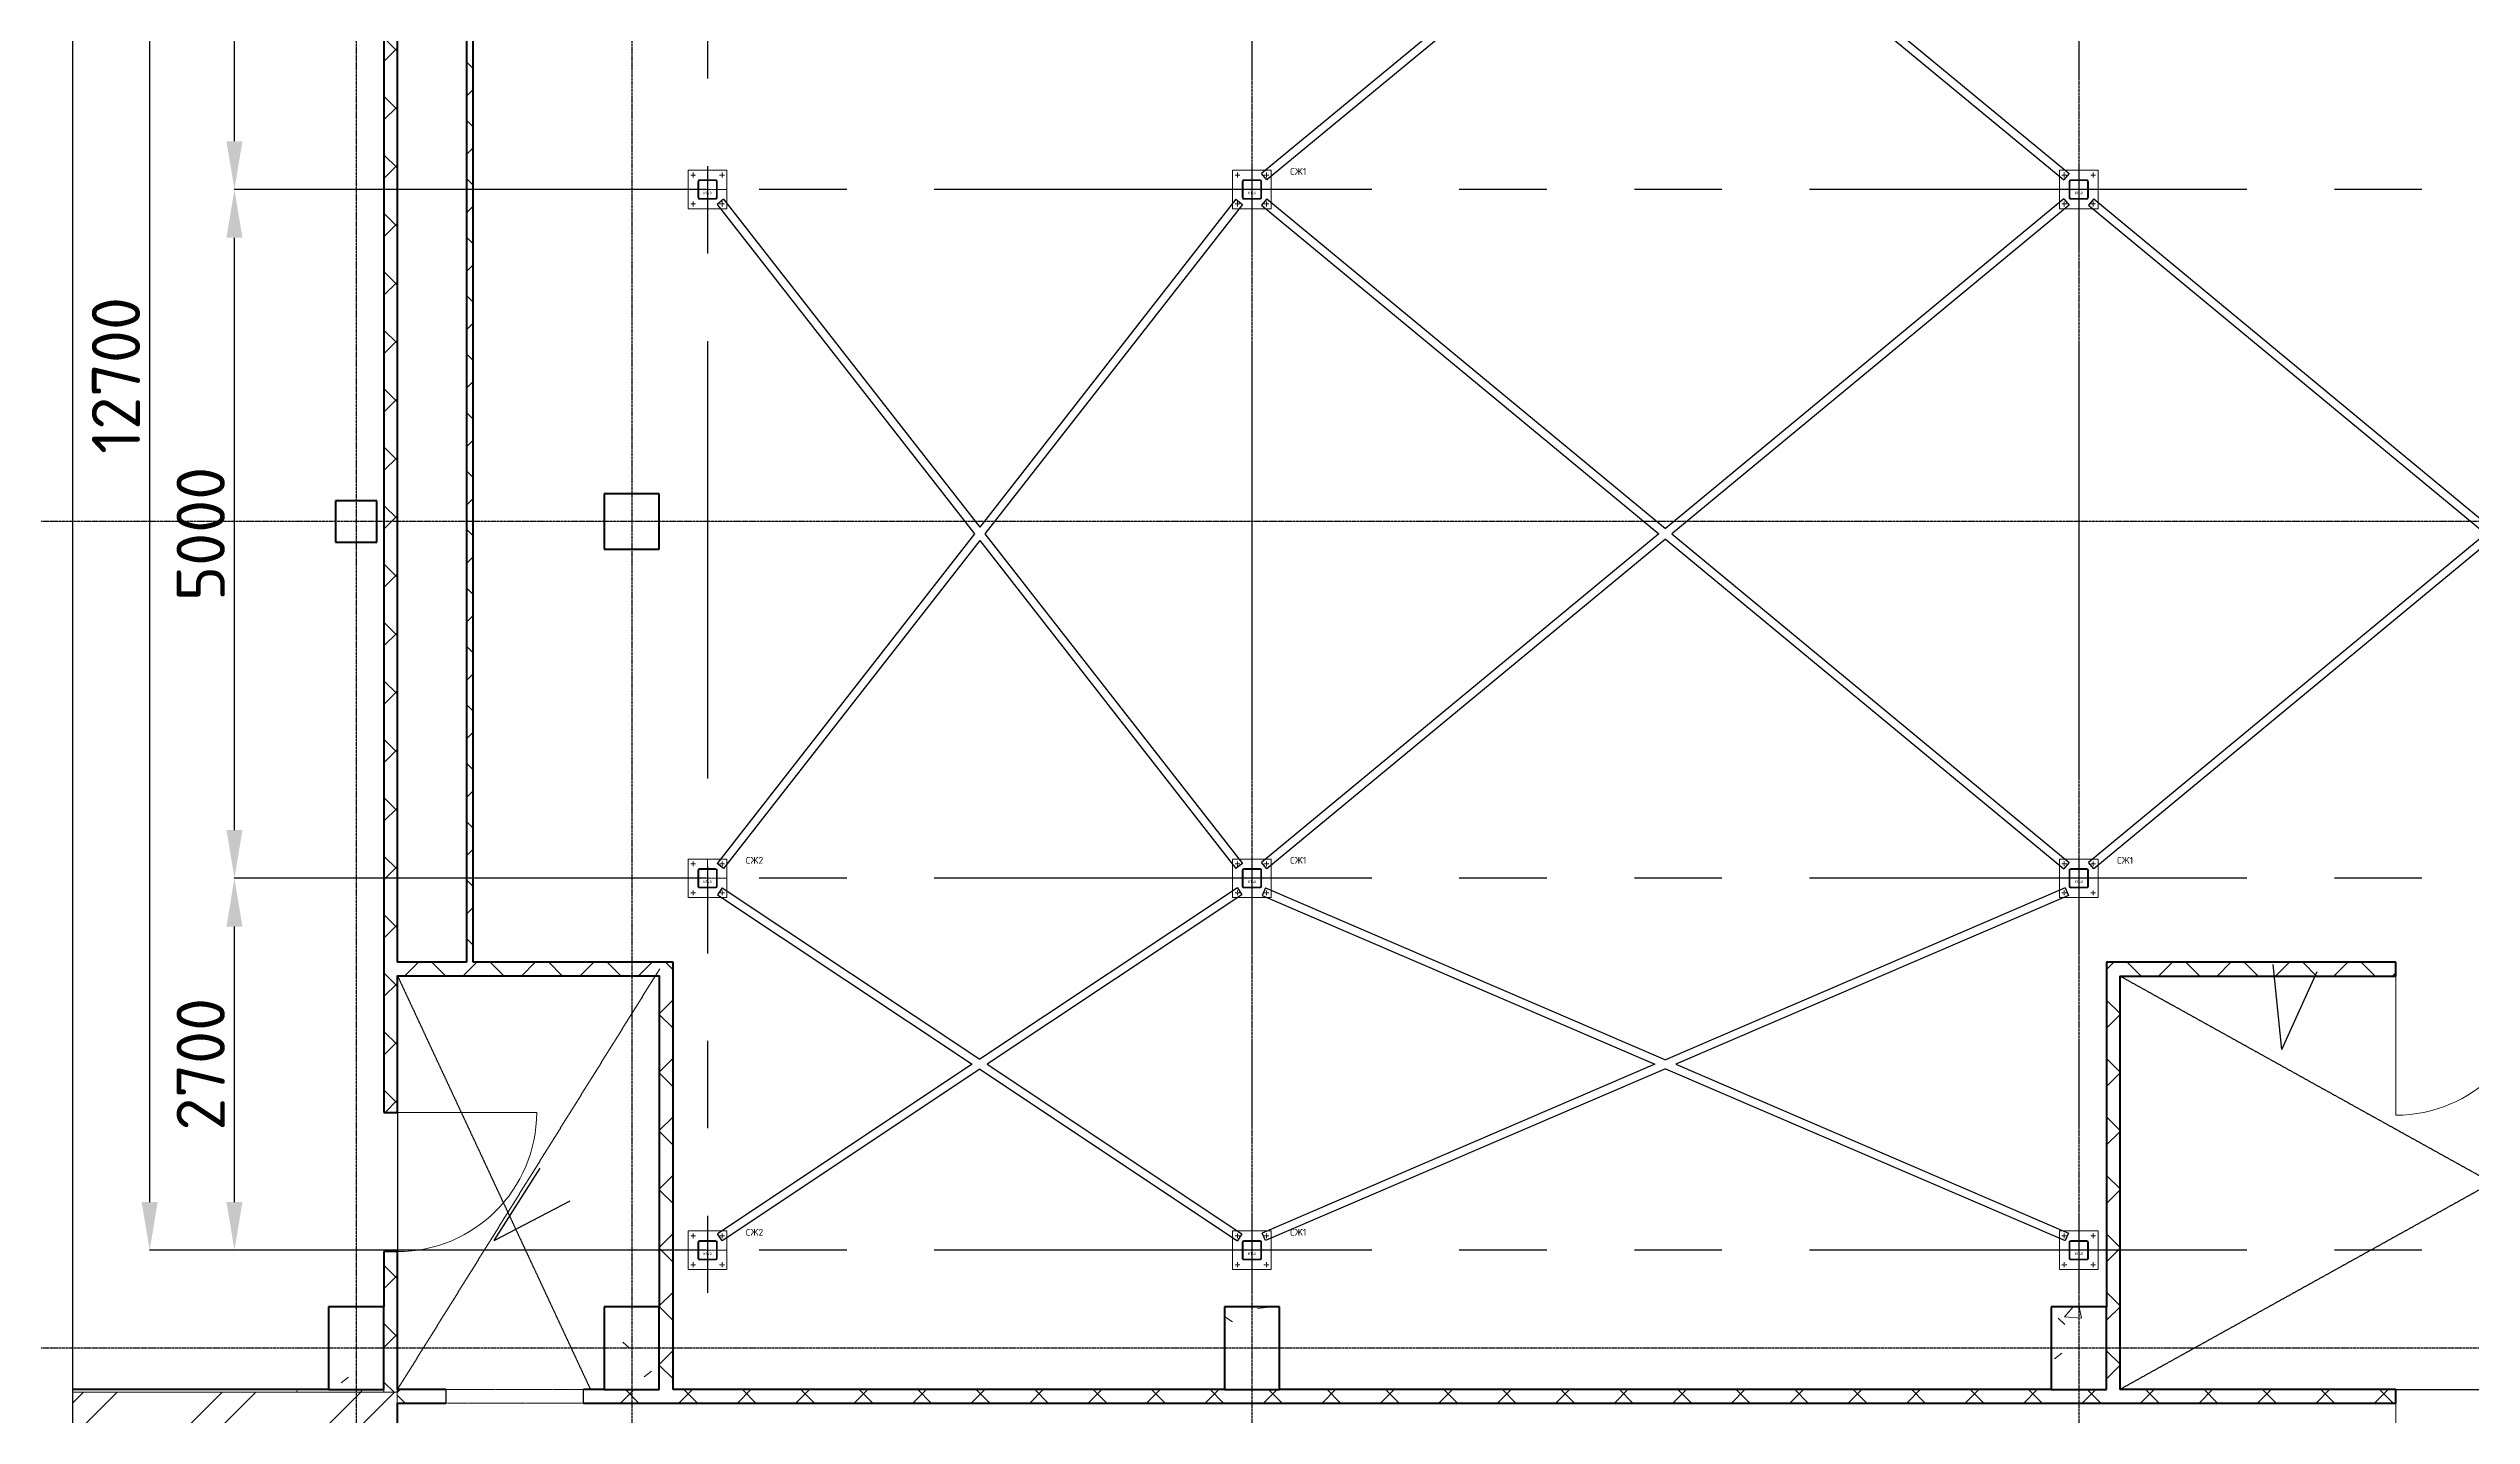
# Model space of a CAD drawing. Header units: millimetres. Extents: x 2140 to 223837, y 2113 to 170313.
# Drawn here: x 13429 to 31012, y 35268 to 45192 of the extents above; entities that cross this region are included whole.
import ezdxf
from ezdxf.enums import TextEntityAlignment as Align

# ---------------------------------------------------------------- set-up
doc = ezdxf.new("R2010")
doc.units = ezdxf.units.MM
for name, pattern in [('ADSK_Штриховая_ш3 п1_5', [4.5, 3, -1.5]), ('DASHDOT_axis', [24, 20, -1.5, 1, -1.5]), ('PHANTOM', [12.7, 6.35, -1.27, 1.27, -1.27, 1.27, -1.27]), ('Линия сетки', [22.225, 12.7, -3.175, 3.175, -3.175]), ('Сверху', [3.96875, 2.38125, -1.5875])]:
    doc.linetypes.add(name, pattern=pattern)
for name, color, linetype in [('0_ANNOT_Dimensions', 7, 'Continuous'), ('43.СЖ', 152, 'Continuous'), ('Стены', 7, 'Continuous')]:
    doc.layers.add(name, color=color, linetype=linetype)
for name, color, linetype, lineweight in [('40.Колонны', 7, 'Continuous', 20), ('A-DETL-GENF', 7, 'Continuous', 18), ('A-DOOR', 7, 'Continuous', 18), ('S-COLS', 7, 'Continuous', 18), ('Узлы', 7, 'Continuous', 18)]:
    doc.layers.add(name, color=color, linetype=linetype, lineweight=lineweight)
doc.styles.add('GOST', font='isocpeur.ttf')
doc.styles.get("Standard").update_dxf_attribs({"font": 'isocpeur.ttf'})
doc.dimstyles.new('350', dxfattribs={"dimtxt": 350, "dimasz": 350, "dimexe": 1, "dimexo": 10, "dimgap": 70, "dimtad": 1, "dimdec": 0, "dimzin": 0, "dimdsep": 46, "dimtxsty": 'Standard', "dimcen": 0.09, "dimadec": 0, "dimazin": 0, "dimtfac": 1, "dimtdec": 0, "dimtofl": 0, "dimtmove": 0, "dimatfit": 3, "dimfxl": 1, "dimtolj": 1, "dimtzin": 0, "dimarcsym": 0})
pattern_1 = [(45, (61770, 82517.75), (-502.894, 502.894), []), (45, (61770, 83279.75), (-502.894, 502.894), [])]
pattern_2 = [(45, (61770, 82517.75), (-212.132, 212.132), []), (135, (61770, 82517.75), (-212.132, -212.132), [])]

# ---------------------------------------------------------------- blocks, each defined once
blk = doc.blocks.new('Сборный железобетон-Колонна 1 - 600x400-V67-В_АР_ПЭ_01 Этаж')
at = {"layer": 'S-COLS', "lineweight": 9}
h = blk.add_hatch(dxfattribs=at)
h.set_pattern_fill('FP_68', color=256, style=0, pattern_type=2)
h.set_pattern_definition([(320, (48847.8, -46223.1), (-127.512, -1457.472), [152.4, -1676.4]), (265, (48847.8, -46223.1), (1528.454, 281.942), [121.92, -1341.12]), (10.451, (48837.2, -46344.6), (1400.933, -1175.54), [129.52, -1424.72]), (316.184, (49254.2, -46223.1), (-336.34, -2168.632), [228.6, -2514.6]), (6.636, (49226.2, -46403.8), (1979.42, -1899.22), [194.28, -2137.08]), (261.184, (49254.2, -46223), (1979.4, -1899.24), [182.88, -2011.68]), (291, (49152.6, -46426.3), (-818.121, -1212.915), [152.4, -1676.4]), (236, (49152.6, -46426.3), (1473.504, -494.417), [121.92, -1341.12]), (341.451, (49084.4, -46527.4), (655.37, -1707.337), [129.52, -1424.72]), (307.5, (48847.8, -46223.1), (676.4402, -24.7094), [67.056, -1257.808, 67.056, -2640.584]), (307.5, (48847.8, -46223.1), (676.4402, -24.7094), [-1391.92, -1294.384, 67.056, -1279.144]), (277.5, (48847.8, -46223.1), (801.444, -534.558), [67.056, -709.168, 67.056, -1740.408]), (277.5, (48847.8, -46223.1), (801.444, -534.558), [-843.28, -1227.328, 67.056, -446.024]), (237.5, (48847.8, -45769.96), (-45.8312, -1084.7275), [67.056, -440.944, 67.056, -3621.024]), (237.5, (48847.8, -45769.96), (-45.8312, -1084.7275), [-575.056, -1517.904, 67.056, -2036.064]), (227.5, (48847.8, -45566.8), (203.414, -1185.035), [67.056, -593.344, 67.056, -2479.04]), (227.5, (48847.8, -45566.8), (203.414, -1185.035), [-727.456, -985.52, 67.056, -1426.464])])
h.paths.add_polyline_path([(-325, 225), (-325, -175), (275, -175), (275, 225)], flags=0)
at = {"layer": 'S-COLS', "lineweight": 40}
for p, q in [((275, 225), (-325, 225)), ((-325, 225), (-325, 215)), ((-325, 215), (-325, -165)), ((275, 215), (275, 225)), ((275, -165), (275, 215)), ((-325, -165), (-325, -175)), ((-325, -175), (275, -175)), ((275, -175), (275, -165))]:
    blk.add_line(p, q, dxfattribs=at)
blk = doc.blocks.new('Сборный железобетон-Колонна 1 - 600x400-V68-В_АР_ПЭ_01 Этаж')
at = {"layer": 'S-COLS', "lineweight": 9}
h = blk.add_hatch(dxfattribs=at)
h.set_pattern_fill('FP_69', color=256, style=0, pattern_type=2)
h.set_pattern_definition([(320, (48847.8, -41723.1), (-127.512, -1457.472), [152.4, -1676.4]), (265, (48847.8, -41723.1), (1528.454, 281.942), [121.92, -1341.12]), (10.451, (48837.2, -41844.6), (1400.933, -1175.54), [129.52, -1424.72]), (316.184, (49254.2, -41723.1), (-336.34, -2168.63), [228.6, -2514.6]), (6.636, (49226.2, -41903.8), (1979.42, -1899.22), [194.28, -2137.08]), (261.184, (49254.2, -41723), (1979.4, -1899.24), [182.88, -2011.68]), (291, (49152.6, -41926.3), (-818.121, -1212.915), [152.4, -1676.4]), (236, (49152.6, -41926.3), (1473.504, -494.417), [121.92, -1341.12]), (341.451, (49084.4, -42027.4), (655.37, -1707.337), [129.52, -1424.72]), (307.5, (48847.8, -41723.1), (676.4402, -24.7094), [67.056, -1257.808, 67.056, -2640.584]), (307.5, (48847.8, -41723.1), (676.4402, -24.7094), [-1391.92, -1294.384, 67.056, -1279.144]), (277.5, (48847.8, -41723.1), (801.444, -534.558), [67.056, -709.168, 67.056, -1740.408]), (277.5, (48847.8, -41723.1), (801.444, -534.558), [-843.28, -1227.328, 67.056, -446.024]), (237.5, (48847.8, -41269.96), (-45.831, -1084.7275), [67.056, -440.944, 67.056, -3621.024]), (237.5, (48847.8, -41269.96), (-45.831, -1084.7275), [-575.056, -1517.904, 67.056, -2036.064]), (227.5, (48847.8, -41066.8), (203.414, -1185.035), [67.056, -593.344, 67.056, -2479.04]), (227.5, (48847.8, -41066.8), (203.414, -1185.035), [-727.456, -985.52, 67.056, -1426.464])])
h.paths.add_polyline_path([(-325, 215), (-325, -175), (275, -175), (275, 225), (-325, 225)], flags=0)
at = {"layer": 'S-COLS', "lineweight": 40}
for p, q in [((275, 225), (-325, 225)), ((-325, 225), (-325, 215)), ((-325, 215), (-325, -165)), ((275, 215), (275, 225)), ((275, -165), (275, 215)), ((-325, -165), (-325, -175)), ((-325, -175), (275, -175)), ((275, -175), (275, -165))]:
    blk.add_line(p, q, dxfattribs=at)
blk = doc.blocks.new('Сборный железобетон-Колонна 1 - 600x400-V69-В_АР_ПЭ_01 Этаж')
at = {"layer": 'S-COLS', "lineweight": 9}
h = blk.add_hatch(dxfattribs=at)
h.set_pattern_fill('FP_70', color=256, style=0, pattern_type=2)
h.set_pattern_definition([(320, (48847.8, -35723.1), (-127.512, -1457.472), [152.4, -1676.4]), (265, (48847.8, -35723.1), (1528.454, 281.942), [121.92, -1341.12]), (10.451, (48837.2, -35844.6), (1400.933, -1175.54), [129.52, -1424.72]), (316.184, (49254.2, -35723.1), (-336.34, -2168.63), [228.6, -2514.6]), (6.636, (49226.2, -35903.8), (1979.42, -1899.22), [194.28, -2137.08]), (261.184, (49254.2, -35723), (1979.4, -1899.24), [182.88, -2011.68]), (291, (49152.6, -35926.3), (-818.121, -1212.915), [152.4, -1676.4]), (236, (49152.6, -35926.3), (1473.504, -494.417), [121.92, -1341.12]), (341.451, (49084.4, -36027.4), (655.37, -1707.337), [129.52, -1424.72]), (307.5, (48847.8, -35723.1), (676.4402, -24.7094), [67.056, -1257.808, 67.056, -2640.584]), (307.5, (48847.8, -35723.1), (676.4402, -24.7094), [-1391.92, -1294.384, 67.056, -1279.144]), (277.5, (48847.8, -35723.1), (801.444, -534.558), [67.056, -709.168, 67.056, -1740.408]), (277.5, (48847.8, -35723.1), (801.444, -534.558), [-843.28, -1227.328, 67.056, -446.024]), (237.5, (48847.8, -35269.96), (-45.831, -1084.7275), [67.056, -440.944, 67.056, -3621.024]), (237.5, (48847.8, -35269.96), (-45.831, -1084.7275), [-575.056, -1517.904, 67.056, -2036.064]), (227.5, (48847.8, -35066.8), (203.414, -1185.035), [67.056, -593.344, 67.056, -2479.04]), (227.5, (48847.8, -35066.8), (203.414, -1185.035), [-727.456, -985.52, 67.056, -1426.464])])
h.paths.add_polyline_path([(-325, -175), (275, -173), (275, 225), (-325, 225), (-325, -173)], flags=0)
at = {"layer": 'S-COLS', "lineweight": 40}
for p, q in [((275, 225), (-325, 225)), ((-325, 225), (-325, 215)), ((-325, 215), (-325, -165)), ((275, 215), (275, 225)), ((275, -165), (275, 215)), ((-325, -165), (-325, -175)), ((-325, -175), (275, -175)), ((275, -175), (275, -165))]:
    blk.add_line(p, q, dxfattribs=at)
blk = doc.blocks.new('Сборный железобетон-Колонна квадратного сечения - 300x300-V89-В_АР_ПЭ_01 Этаж')
at = {"layer": 'S-COLS', "lineweight": 9}
h = blk.add_hatch(dxfattribs=at)
h.set_pattern_fill('FP_91', color=256, style=0, pattern_type=2)
h.set_pattern_definition([(320, (42847.8, -49223.1), (-127.512, -1457.472), [152.4, -1676.4]), (265, (42847.8, -49223.1), (1528.454, 281.942), [121.92, -1341.12]), (10.451, (42837.2, -49344.6), (1400.933, -1175.54), [129.52, -1424.72]), (316.184, (43254.2, -49223.1), (-336.34, -2168.632), [228.6, -2514.6]), (6.636, (43226.2, -49403.8), (1979.42, -1899.22), [194.28, -2137.08]), (261.184, (43254.2, -49223), (1979.4, -1899.24), [182.88, -2011.68]), (291, (43152.6, -49426.3), (-818.121, -1212.915), [152.4, -1676.4]), (236, (43152.6, -49426.3), (1473.504, -494.417), [121.92, -1341.12]), (341.451, (43084.4, -49527.4), (655.37, -1707.337), [129.52, -1424.72]), (307.5, (42847.8, -49223.1), (676.4402, -24.7094), [67.056, -1257.808, 67.056, -2640.584]), (307.5, (42847.8, -49223.1), (676.4402, -24.7094), [-1391.92, -1294.384, 67.056, -1279.144]), (277.5, (42847.8, -49223.1), (801.444, -534.558), [67.056, -709.168, 67.056, -1740.408]), (277.5, (42847.8, -49223.1), (801.444, -534.558), [-843.28, -1227.328, 67.056, -446.024]), (237.5, (42847.8, -48769.96), (-45.831, -1084.7275), [67.056, -440.944, 67.056, -3621.024]), (237.5, (42847.8, -48769.96), (-45.831, -1084.7275), [-575.056, -1517.904, 67.056, -2036.064]), (227.5, (42847.8, -48566.8), (203.414, -1185.035), [67.056, -593.344, 67.056, -2479.04]), (227.5, (42847.8, -48566.8), (203.414, -1185.035), [-727.456, -985.52, 67.056, -1426.464])])
h.paths.add_polyline_path([(-175, 175), (-173, -125), (125, -125), (123, 175), (-173, 175)], flags=0)
at = {"layer": 'S-COLS', "lineweight": 40}
for p, q in [((-173, 175), (-175, 175)), ((-175, 175), (-175, -125)), ((123, 175), (-173, 175)), ((125, 175), (123, 175)), ((125, -125), (125, 175)), ((-175, -125), (-173, -125)), ((-173, -125), (123, -125)), ((123, -125), (125, -125))]:
    blk.add_line(p, q, dxfattribs=at)
blk = doc.blocks.new('Сборный железобетон-Колонна 1 - 600x400-V101-В_АР_ПЭ_01 Этаж')
at = {"layer": 'S-COLS', "lineweight": 9}
h = blk.add_hatch(dxfattribs=at)
h.set_pattern_fill('FP_99', color=256, style=0, pattern_type=2)
h.set_pattern_definition([(320, (48847.8, -49223.1), (-127.512, -1457.472), [152.4, -1676.4]), (265, (48847.8, -49223.1), (1528.454, 281.942), [121.92, -1341.12]), (10.451, (48837.2, -49344.6), (1400.933, -1175.54), [129.52, -1424.72]), (316.184, (49254.2, -49223.1), (-336.34, -2168.632), [228.6, -2514.6]), (6.636, (49226.2, -49403.8), (1979.42, -1899.22), [194.28, -2137.08]), (261.184, (49254.2, -49223), (1979.4, -1899.24), [182.88, -2011.68]), (291, (49152.6, -49426.3), (-818.121, -1212.915), [152.4, -1676.4]), (236, (49152.6, -49426.3), (1473.504, -494.417), [121.92, -1341.12]), (341.451, (49084.4, -49527.4), (655.37, -1707.337), [129.52, -1424.72]), (307.5, (48847.8, -49223.1), (676.4402, -24.7094), [67.056, -1257.808, 67.056, -2640.584]), (307.5, (48847.8, -49223.1), (676.4402, -24.7094), [-1391.92, -1294.384, 67.056, -1279.144]), (277.5, (48847.8, -49223.1), (801.444, -534.558), [67.056, -709.168, 67.056, -1740.408]), (277.5, (48847.8, -49223.1), (801.444, -534.558), [-843.28, -1227.328, 67.056, -446.024]), (237.5, (48847.8, -48769.96), (-45.8312, -1084.7275), [67.056, -440.944, 67.056, -3621.024]), (237.5, (48847.8, -48769.96), (-45.8312, -1084.7275), [-575.056, -1517.904, 67.056, -2036.064]), (227.5, (48847.8, -48566.8), (203.414, -1185.035), [67.056, -593.344, 67.056, -2479.04]), (227.5, (48847.8, -48566.8), (203.414, -1185.035), [-727.456, -985.52, 67.056, -1426.464])])
h.paths.add_polyline_path([(-325, 215), (-325, -175), (275, -175), (275, 225), (-325, 225)], flags=0)
at = {"layer": 'S-COLS', "lineweight": 40}
for p, q in [((275, 225), (-325, 225)), ((-325, 225), (-325, 215)), ((-325, 215), (-325, -165)), ((275, 215), (275, 225)), ((275, -165), (275, 215)), ((-325, -165), (-325, -175)), ((-325, -175), (275, -175)), ((275, -175), (275, -165))]:
    blk.add_line(p, q, dxfattribs=at)
blk = doc.blocks.new('Сборный железобетон-Колонна квадратного сечения - 400x400-V116-В_АР_ПЭ_01 Этаж')
at = {"layer": 'S-COLS', "lineweight": 40}
for p, q in [((-223, 225), (-225, 225)), ((-225, 225), (-225, -175)), ((173, 225), (-223, 225)), ((175, 225), (173, 225)), ((175, -175), (175, 225)), ((-225, -175), (-223, -175)), ((-223, -175), (173, -175)), ((173, -175), (175, -175))]:
    blk.add_line(p, q, dxfattribs=at)
blk = doc.blocks.new('Наружная дверь 1-Навесная - 24698-81 - ДН21-10А ГОСТ 24698-81-555611-В_АР_ПЭ_01 Этаж')
at = {"layer": 'A-DOOR'}
blk.add_line((515, -50), (515, -1060), dxfattribs=at)
blk.add_arc((515, -50), 1010, 180, 270, dxfattribs=at)
blk = doc.blocks.new('Дверь-Проем - 1000х2100-811609-В_АР_ПЭ_01 Этаж')
at = {"layer": 'Узлы', "linetype": 'Сверху', "lineweight": 9}
for p, q in [((492, 50), (-508, 50)), ((-508, -50), (492, -50))]:
    blk.add_line(p, q, dxfattribs=at)
at = {"layer": 'Узлы', "lineweight": 30}
for p, q in [((-508, 50), (-508, -50)), ((492, -50), (492, 50))]:
    blk.add_line(p, q, dxfattribs=at)
blk = doc.blocks.new('Наружная дверь 1-Навесная - 24698-81 - ДН21-10АЛ ГОСТ 24698-81-555615-В_АР_ПЭ_01 Этаж')
at = {"layer": 'A-DOOR'}
blk.add_line((-495, -50), (-495, -1060), dxfattribs=at)
blk.add_arc((-495, -50), 1010, 270, 360, dxfattribs=at)
blk = doc.blocks.new('Линия разрыва - Линия разрыва-794957-В_АР_ПЭ_01 Этаж')
at = {"layer": 'A-DETL-GENF', "lineweight": 30}
blk.add_line((-81972, 0), (-243, 0), dxfattribs=at)
blk = doc.blocks.new('Помещение')
at = {"lineweight": 9}
h = blk.add_hatch(dxfattribs=at)
h.set_pattern_fill('FP_99', color=256, style=0, pattern_type=2)
h.set_pattern_definition(pattern_2)
h.paths.add_polyline_path([(13723.9036, 33324.9347), (13821.9036, 33324.9347), (13819.9036, 34344.9347), (13723.9036, 34344.9347), (13723.9036, 33344.9347)], flags=0)
h.paths.add_polyline_path([(13819.9036, 35354.9347), (13819.9036, 94644.9347), (13723.9036, 94644.9347), (13723.9036, 35354.9347)], flags=0)
h.paths.add_polyline_path([(13819.9036, 98844.9347), (13819.9036, 136644.9347), (13723.9036, 136644.9347), (13723.9036, 98844.9347)], flags=0)
h.paths.add_polyline_path([(13723.9036, 140844.9347), (13819.9036, 140844.9347), (13817.9036, 159946.9347), (13723.9036, 159944.9347), (13723.9036, 148287.773)], flags=0)
h = blk.add_hatch(dxfattribs=at)
h.set_pattern_fill('FP_99', color=256, style=0, pattern_type=2)
h.set_pattern_definition(pattern_2)
h.paths.add_polyline_path([(14369.9036, 36444.9347), (14369.9036, 94644.9347), (14323.9036, 94644.9347), (14323.9036, 36444.9347)], flags=0)
h.paths.add_polyline_path([(14369.9036, 98844.9347), (14369.9036, 136644.9347), (14323.9036, 136644.9347), (14323.9036, 98844.9347)], flags=0)
h.paths.add_polyline_path([(14323.9036, 140844.9347), (14369.9036, 140844.9347), (14369.9036, 159946.9347), (14323.9036, 159944.9347), (14323.9036, 148287.773)], flags=0)
h = blk.add_hatch(dxfattribs=at)
h.set_pattern_fill('FP_98', color=256, style=0, pattern_type=2)
h.set_pattern_definition(pattern_1)
h.paths.add_polyline_path([(13721.9036, 33344.9347), (13723.9036, 33344.9347), (13721.9036, 33866.7026)], flags=0)
h.paths.add_polyline_path([(13721.9036, 35354.9347), (13723.9036, 35354.9347), (13721.9036, 36250.4749)], flags=0)
h.paths.add_polyline_path([(13721.9036, 98844.9347), (13723.9036, 98844.9347), (13721.9036, 100612.327)], flags=0)
h = blk.add_hatch(dxfattribs=at)
h.set_pattern_fill('FP_98', color=256, style=0, pattern_type=2)
h.set_pattern_definition(pattern_1)
h.paths.add_polyline_path([(13819.9036, 33324.9347), (13821.9036, 33324.9347), (13819.9036, 33342.9347)], flags=0)
h.paths.add_polyline_path([(13819.9036, 35354.9347), (13821.9036, 35354.9347), (13819.9036, 36250.4749)], flags=0)
h.paths.add_polyline_path([(13819.9036, 36444.9347), (13821.9036, 36446.9347), (13819.9036, 38634.2472)], flags=0)
h = blk.add_hatch(dxfattribs=at)
h.set_pattern_fill('FP_99', color=256, style=0, pattern_type=2)
h.set_pattern_definition(pattern_2)
h.paths.add_polyline_path([(15721.9036, 36348.9347), (15723.9036, 36348.9347), (15721.9036, 36444.9347), (13819.9036, 36444.9347), (13821.9036, 36348.9347)], flags=0)
h = blk.add_hatch(dxfattribs=at)
h.set_pattern_fill('FP_98', color=256, style=0, pattern_type=2)
h.set_pattern_definition(pattern_1)
h.paths.add_polyline_path([(15721.9036, 36444.9347), (15721.9036, 36446.9347), (14371.9036, 36444.9347)], flags=0)
h.paths.add_polyline_path([(14323.9036, 36444.9347), (14321.9036, 36446.9347), (13821.9036, 36444.9347)], flags=0)
h = blk.add_hatch(dxfattribs=at)
h.set_pattern_fill('FP_99', color=256, style=0, pattern_type=2)
h.set_pattern_definition(pattern_2)
h.paths.add_polyline_path([(15819.9036, 33342.9347), (15819.9036, 36444.9347), (15723.9036, 36444.9347), (15723.9036, 33342.9347)], flags=0)
h = blk.add_hatch(dxfattribs=at)
h.set_pattern_fill('FP_99', color=256, style=0, pattern_type=2)
h.set_pattern_definition(pattern_2)
h.paths.add_polyline_path([(31723.9036, 36346.9347), (31721.9036, 36442.9347), (29331.9036, 36442.9347), (29331.9036, 36346.9347), (31721.9036, 36346.9347)], flags=0)
h.paths.add_polyline_path([(28321.9036, 36346.9347), (28321.9036, 36442.9347), (26223.9036, 36442.9347), (26223.9036, 36346.9347), (26319.9036, 36346.9347)], flags=0)
h = blk.add_hatch(dxfattribs=at)
h.set_pattern_fill('FP_98', color=256, style=0, pattern_type=2)
h.set_pattern_definition(pattern_1)
h.paths.add_polyline_path([(15721.9036, 36346.9347), (15721.9036, 36348.9347), (13821.9036, 36346.9347)], flags=0)
h = blk.add_hatch(dxfattribs=at)
h.set_pattern_fill('FP_99', color=256, style=0, pattern_type=2)
h.set_pattern_definition(pattern_2)
h.paths.add_polyline_path([(26223.9036, 33342.9347), (26319.9036, 33344.9347), (26319.9036, 36346.9347), (26223.9036, 36344.9347), (26223.9036, 33344.9347)], flags=0)
h = blk.add_hatch(dxfattribs=at)
h.set_pattern_fill('FP_98', color=256, style=0, pattern_type=2)
h.set_pattern_definition(pattern_1)
h.paths.add_polyline_path([(28321.9036, 36344.9347), (28321.9036, 36346.9347), (26321.9036, 36344.9347)], flags=0)
h = blk.add_hatch(dxfattribs=at)
h.set_pattern_fill('FP_98', color=256, style=0, pattern_type=2)
h.set_pattern_definition(pattern_1)
h.paths.add_polyline_path([(26221.9036, 33344.9347), (26223.9036, 33344.9347), (26221.9036, 33866.7026)], flags=0)
h = blk.add_hatch(dxfattribs=at)
h.set_pattern_fill('FP_100', color=256, style=0, pattern_type=2)
h.set_pattern_definition([(0, (61770, 82517.75), (812.8, 203.2), [67.056, -542.544, 67.056, -542.544, -3251.2]), (0, (61770, 82517.75), (812.8, 203.2), [-1219.2, 67.056, -1152.144, 67.056, -542.544, -1422.4]), (0, (61770, 82517.75), (812.8, 203.2), [-3048, 67.056, -339.344, 67.056, -948.944]), (120, (62074.8, 82619.35), (-582.37636, 602.30545), [67.056, -542.544, 67.056, -542.544, -3251.2]), (120, (62074.8, 82619.35), (-582.37636, 602.30545), [-1219.2, 67.056, -1152.144, 67.056, -542.544, -1422.4]), (120, (62074.8, 82619.35), (-582.37636, 602.30545), [-3048, 67.056, -339.344, 67.056, -948.944]), (240, (62176.4, 83025.75), (-230.42364, -805.50545), [67.056, -542.544, 67.056, -542.544, -3251.2]), (240, (62176.4, 83025.75), (-230.42364, -805.50545), [-1219.2, 67.056, -1152.144, 67.056, -542.544, -1422.4]), (240, (62176.4, 83025.75), (-230.42364, -805.50545), [-3048, 67.056, -339.344, 67.056, -948.944])])
h.paths.add_polyline_path([(13698.1949, 33324.9347), (13723.9036, 33324.9347), (13721.9036, 33344.9347), (11467.3036, 33344.027), (11467.3036, 33324.9347), (13332.237, 33324.9347)], flags=0)
h = blk.add_hatch(dxfattribs=at)
h.set_pattern_fill('FP_98', color=256, style=0, pattern_type=2)
h.set_pattern_definition(pattern_1)
h.paths.add_polyline_path([(13719.9036, 32944.9347), (13819.9036, 32944.9347), (13819.9036, 33324.9347), (11467.3036, 33324.9347), (11467.3036, 32944.9347), (13698.1949, 32944.9347)], flags=0)
h = blk.add_hatch(dxfattribs=at)
h.set_pattern_fill('FP_99', color=256, style=0, pattern_type=2)
h.set_pattern_definition(pattern_2)
h.paths.add_polyline_path([(99521.9036, 33246.9347), (99521.9036, 33342.9347), (96521.9036, 33342.9347), (96521.9036, 33246.9347), (98798.8066, 33246.9347)], flags=0)
h.paths.add_polyline_path([(110223.9036, 33246.9347), (110221.9036, 33342.9347), (102521.9036, 33342.9347), (102521.9036, 33246.9347), (110221.9036, 33246.9347)], flags=0)
h.paths.add_polyline_path([(74351.9036, 33246.9347), (74351.9036, 33342.9347), (73691.9036, 33342.9347), (73691.9036, 33246.9347), (74309.3584, 33246.9347)], flags=0)
h.paths.add_polyline_path([(70751.9036, 33246.9347), (71291.9036, 33246.9347), (71291.9036, 33342.9347), (70751.9036, 33342.9347)], flags=0)
h.paths.add_polyline_path([(79937.5379, 33246.9347), (81521.9036, 33246.9347), (81521.9036, 33342.9347), (79691.9036, 33342.9347), (79691.9036, 33246.9347)], flags=0)
h.paths.add_polyline_path([(86431.5911, 33246.9347), (87521.9036, 33246.9347), (87521.9036, 33342.9347), (84521.9036, 33342.9347), (84521.9036, 33246.9347)], flags=0)
h.paths.add_polyline_path([(90521.9036, 33246.9347), (93521.9036, 33246.9347), (93521.9036, 33342.9347), (90521.9036, 33342.9347)], flags=0)
h.paths.add_polyline_path([(76751.9036, 33246.9347), (77291.9036, 33246.9347), (77291.9036, 33342.9347), (76751.9036, 33342.9347), (76751.9036, 33270.7595)], flags=0)
h.paths.add_polyline_path([(61691.9036, 33246.9347), (62351.9036, 33246.9347), (62351.9036, 33342.9347), (61691.9036, 33342.9347), (61691.9036, 33270.7595)], flags=0)
h.paths.add_polyline_path([(65291.9036, 33246.9347), (65291.9036, 33342.9347), (64751.9036, 33342.9347), (64751.9036, 33246.9347), (65217.6839, 33246.9347)], flags=0)
h.paths.add_polyline_path([(59291.9036, 33246.9347), (59291.9036, 33342.9347), (58751.9036, 33342.9347), (58751.9036, 33246.9347), (59156.5676, 33246.9347)], flags=0)
h.paths.add_polyline_path([(46751.9036, 33246.9347), (47291.9036, 33246.9347), (47291.9036, 33342.9347), (46751.9036, 33342.9347), (46751.9036, 33270.7595)], flags=0)
h.paths.add_polyline_path([(56351.9036, 33246.9347), (56351.9036, 33342.9347), (55691.9036, 33342.9347), (55693.0725, 33246.9347), (56126.0094, 33246.9347)], flags=0)
h.paths.add_polyline_path([(67691.9036, 33246.9347), (68351.9036, 33246.9347), (68351.9036, 33342.9347), (67691.9036, 33342.9347), (67691.9036, 33270.7595)], flags=0)
h.paths.add_polyline_path([(52751.9036, 33246.9347), (53291.9036, 33246.9347), (53291.9036, 33342.9347), (52751.9036, 33342.9347), (52751.9036, 33270.7595)], flags=0)
h.paths.add_polyline_path([(49691.9036, 33246.9347), (50351.9036, 33246.9347), (50351.9036, 33342.9347), (49691.9036, 33342.9347), (49691.9036, 33270.7595)], flags=0)
h.paths.add_polyline_path([(31015.6702, 33246.9347), (32351.9036, 33246.9347), (32351.9036, 33342.9347), (29331.9036, 33342.9347), (29331.9036, 33246.9347)], flags=0)
h.paths.add_polyline_path([(38351.9036, 33246.9347), (38351.9036, 33342.9347), (37691.9036, 33342.9347), (37691.9036, 33246.9347), (37942.6603, 33246.9347)], flags=0)
h.paths.add_polyline_path([(34751.9036, 33246.9347), (35291.9036, 33246.9347), (35291.9036, 33342.9347), (34751.9036, 33342.9347), (34751.9036, 33270.7595)], flags=0)
h.paths.add_polyline_path([(44003.7767, 33246.9347), (44351.9036, 33246.9347), (44351.9036, 33342.9347), (43691.9036, 33342.9347), (43691.9036, 33246.9347)], flags=0)
h.paths.add_polyline_path([(41291.9036, 33246.9347), (41291.9036, 33342.9347), (40751.9036, 33342.9347), (40751.9036, 33246.9347), (40973.2185, 33246.9347)], flags=0)
h.paths.add_polyline_path([(28321.9036, 33246.9347), (28321.9036, 33342.9347), (15171.9036, 33342.9347), (15171.9036, 33246.9347), (27552.1752, 33246.9347)], flags=0)
h.paths.add_polyline_path([(14171.9036, 33246.9347), (14171.9036, 33342.9347), (13819.9036, 33342.9347), (13821.9036, 33246.9347)], flags=0)
h = blk.add_hatch(dxfattribs=at)
h.set_pattern_fill('FP_98', color=256, style=0, pattern_type=2)
h.set_pattern_definition(pattern_1)
h.paths.add_polyline_path([(110221.9036, 33342.9347), (110221.9036, 33344.9347), (110211.9036, 33342.9347)], flags=0)
h.paths.add_polyline_path([(93521.9036, 33342.9347), (93521.9036, 33344.9347), (93358.5812, 33342.9347)], flags=0)
h.paths.add_polyline_path([(59291.9036, 33342.9347), (59291.9036, 33344.9347), (58751.9036, 33342.9347)], flags=0)
h.paths.add_polyline_path([(71291.9036, 33342.9347), (71291.9036, 33344.9347), (70845.8634, 33342.9347)], flags=0)
h.paths.add_polyline_path([(41291.9036, 33342.9347), (41291.9036, 33344.9347), (40751.9036, 33342.9347)], flags=0)
h.paths.add_polyline_path([(32351.9036, 33342.9347), (32351.9036, 33344.9347), (31881.544, 33342.9347)], flags=0)
h.paths.add_polyline_path([(31721.9036, 33342.9347), (31721.9036, 33344.9347), (31015.6702, 33342.9347)], flags=0)
h.paths.add_polyline_path([(14171.9036, 33342.9347), (14171.9036, 33344.9347), (13821.9036, 33342.9347)], flags=0)
h = blk.add_hatch(dxfattribs=at)
h.set_pattern_fill('FP_98', color=256, style=0, pattern_type=2)
h.set_pattern_definition(pattern_1)
h.paths.add_polyline_path([(110221.9036, 33244.9347), (110221.9036, 33246.9347), (107212.5615, 33244.9347)], flags=0)
h.paths.add_polyline_path([(98549.0299, 33244.9347), (98547.0299, 33246.9347), (98547.0299, 33244.9347)], flags=0)
h.paths.add_polyline_path([(74351.9036, 33244.9347), (74351.9036, 33246.9347), (74309.3584, 33244.9347)], flags=0)
h.paths.add_polyline_path([(77291.9036, 33244.9347), (77291.9036, 33246.9347), (76906.9797, 33244.9347)], flags=0)
h.paths.add_polyline_path([(65291.9036, 33244.9347), (65291.9036, 33246.9347), (65217.6839, 33244.9347)], flags=0)
h.paths.add_polyline_path([(62351.9036, 33244.9347), (62351.9036, 33246.9347), (62187.1257, 33244.9347)], flags=0)
h.paths.add_polyline_path([(35291.9036, 33244.9347), (35291.9036, 33246.9347), (34912.1022, 33244.9347)], flags=0)
h.paths.add_polyline_path([(38351.9036, 33244.9347), (38351.9036, 33246.9347), (37942.6603, 33244.9347)], flags=0)
h.paths.add_polyline_path([(32351.9036, 33244.9347), (32351.9036, 33246.9347), (32314.4809, 33244.9347)], flags=0)
h.paths.add_polyline_path([(28321.9036, 33244.9347), (28321.9036, 33246.9347), (27552.1752, 33244.9347)], flags=0)
at = {"color": 9, "linetype": 'Линия сетки', "true_color": 0xc7c8ca}
for p, q in [((13521.9036, 162172.4828), (13521.9036, 21779.4514)), ((15521.9036, 162172.4828), (15521.9036, 19239.4514)), ((20021.9036, 162172.4828), (20021.9036, 22887.2413)), ((26021.9036, 162172.4828), (26021.9036, 22887.2413)), ((113992.9741, 39644.9347), (7061.0864, 39644.9347)), ((113992.9741, 33644.9347), (9601.0864, 33644.9347))]:
    blk.add_line(p, q, dxfattribs=at)
at = {"lineweight": 18}
for p, q in [((13723.9036, 35354.9347), (13723.9036, 94644.9347)), ((13819.9036, 36444.9347), (13819.9036, 94644.9347)), ((14323.9036, 36444.9347), (14323.9036, 94644.9347)), ((14369.9036, 36444.9347), (14369.9036, 94644.9347)), ((13819.9036, 36444.9347), (14323.9036, 36444.9347)), ((14321.9036, 36446.9347), (14323.9036, 36446.9347)), ((14369.9036, 36444.9347), (15821.9036, 36444.9347)), ((14371.9036, 36444.9347), (14371.9036, 36446.9347)), ((15723.9036, 36446.9347), (15723.9036, 36444.9347)), ((15819.9036, 33342.9347), (15819.9036, 36444.9347)), ((26221.9036, 36442.9347), (28321.9036, 36442.9347)), ((26223.9036, 33342.9347), (26223.9036, 36444.9347)), ((13819.9036, 35354.9347), (13819.9036, 36348.9347)), ((13819.9036, 36348.9347), (15723.9036, 36348.9347)), ((15721.9036, 36346.9347), (15723.9036, 36346.9347)), ((15723.9036, 33342.9347), (15723.9036, 36348.9347)), ((26221.9036, 36346.9347), (26223.9036, 36346.9347)), ((26319.9036, 36346.9347), (28321.9036, 36346.9347)), ((26319.9036, 33342.9347), (26319.9036, 36346.9347)), ((13723.9036, 33344.9347), (13723.9036, 34344.9347)), ((13819.9036, 27034.9347), (13819.9036, 34344.9347)), ((11467.3036, 33324.9347), (13821.9036, 33324.9347)), ((13721.9036, 33344.9347), (13723.9036, 33344.9347)), ((13723.9036, 33324.9347), (13723.9036, 33344.9347)), ((13819.9036, 33342.9347), (14171.9036, 33342.9347)), ((13819.9036, 33246.9347), (14171.9036, 33246.9347)), ((13821.9036, 33324.9347), (13821.9036, 33344.9347)), ((15171.9036, 33342.9347), (15723.9036, 33342.9347)), ((15171.9036, 33246.9347), (28321.9036, 33246.9347)), ((15819.9036, 33342.9347), (26223.9036, 33342.9347)), ((15819.9036, 33342.9347), (15821.9036, 33342.9347)), ((15821.9036, 33342.9347), (15821.9036, 33344.9347)), ((26319.9036, 33342.9347), (28321.9036, 33342.9347)), ((26321.9036, 33342.9347), (26321.9036, 33344.9347))]:
    blk.add_line(p, q, dxfattribs=at)
at = {"lineweight": 40}
for p, q in [((13821.9036, 36446.9347), (13821.9036, 94644.9347)), ((14321.9036, 94644.9347), (14321.9036, 36446.9347)), ((14371.9036, 36446.9347), (14371.9036, 94644.9347)), ((13721.9036, 57244.9347), (13721.9036, 35354.9347)), ((14321.9036, 36446.9347), (13821.9036, 36446.9347)), ((15821.9036, 36446.9347), (14371.9036, 36446.9347)), ((15821.9036, 33344.9347), (15821.9036, 36446.9347)), ((28321.9036, 36444.9347), (26221.9036, 36444.9347)), ((26221.9036, 36444.9347), (26221.9036, 33944.9347)), ((28321.9036, 36344.9347), (28321.9036, 36444.9347)), ((13821.9036, 35354.9347), (13821.9036, 36346.9347)), ((13821.9036, 36346.9347), (15721.9036, 36346.9347)), ((15721.9036, 36346.9347), (15721.9036, 33944.9347)), ((26321.9036, 36344.9347), (28321.9036, 36344.9347)), ((26321.9036, 33344.9347), (26321.9036, 36344.9347)), ((13721.9036, 35354.9347), (13821.9036, 35354.9347)), ((13721.9036, 34344.9347), (13721.9036, 33944.9347)), ((13821.9036, 34344.9347), (13721.9036, 34344.9347)), ((13821.9036, 33344.9347), (13821.9036, 34344.9347)), ((13321.9036, 33344.9347), (11467.3036, 33344.9347)), ((14171.9036, 33344.9347), (13821.9036, 33344.9347)), ((13821.9036, 33244.9347), (14171.9036, 33244.9347)), ((13821.9036, 27034.9347), (13821.9036, 33244.9347)), ((15321.9036, 33344.9347), (15171.9036, 33344.9347)), ((15171.9036, 33244.9347), (28321.9036, 33244.9347)), ((19821.9036, 33344.9347), (15821.9036, 33344.9347)), ((25821.9036, 33344.9347), (20221.9036, 33344.9347)), ((28321.9036, 33344.9347), (26321.9036, 33344.9347)), ((28321.9036, 33244.9347), (28321.9036, 33344.9347))]:
    blk.add_line(p, q, dxfattribs=at)
at = {"color": 7, "linetype": 'ADSK_Штриховая_ш3 п1_5'}
for p, q in [((15723.9036, 36396.9347), (13821.9036, 33344.9347)), ((13821.9036, 36346.9347), (15221.9036, 33344.9347)), ((26321.9036, 36344.9347), (31721.9036, 33344.9347)), ((31721.9036, 36344.9347), (26321.9036, 33344.9347))]:
    blk.add_line(p, q, dxfattribs=at)
for p, q in [((27495.311, 35812.1093), (27433.3803, 36430.18)), ((27495.311, 35812.1093), (27750.7128, 36378.3396)), ((13821.9036, 35354.9347), (13821.9036, 34344.9347)), ((14523.8675, 34425.0039), (14856.745, 34949.446)), ((14523.8675, 34425.0039), (15074.3689, 34712.7454)), ((28321.9036, 33344.9347), (29331.9036, 33344.9347))]:
    blk.add_line(p, q)
at = {"color": 7, "linetype": 'ADSK_Штриховая_ш3 п1_5', "lineweight": 18}
blk.add_line((28321.9036, 33344.9347), (29331.9036, 33344.9347), dxfattribs=at)
for name, p, rotation in [('Линия разрыва - Линия разрыва-794957-В_АР_ПЭ_01 Этаж', (11467.3036, 99887.9109), 89.99999999999982), ('Сборный железобетон-Колонна квадратного сечения - 300x300-V89-В_АР_ПЭ_01 Этаж', (13546.9036, 39669.9347), 90.0000000000002), ('Наружная дверь 1-Навесная - 24698-81 - ДН21-10А ГОСТ 24698-81-555611-В_АР_ПЭ_01 Этаж', (13771.9036, 34839.9347), 89.99999999999991), ('Сборный железобетон-Колонна 1 - 600x400-V101-В_АР_ПЭ_01 Этаж', (13546.9036, 33669.9347), 90.0000000000002), ('Сборный железобетон-Колонна 1 - 600x400-V67-В_АР_ПЭ_01 Этаж', (15546.9036, 33669.9347), 90.0000000000002), ('Сборный железобетон-Колонна 1 - 600x400-V68-В_АР_ПЭ_01 Этаж', (20046.9036, 33669.9347), 90.0000000000002), ('Сборный железобетон-Колонна 1 - 600x400-V69-В_АР_ПЭ_01 Этаж', (26046.9036, 33669.9347), 90.0000000000002), ('Дверь-Проем - 1000х2100-811609-В_АР_ПЭ_01 Этаж', (14663.715, 33294.9347), 180)]:
    blk.add_blockref(name, p, dxfattribs=dict(rotation=rotation))
for name, p in [('Сборный железобетон-Колонна квадратного сечения - 400x400-V116-В_АР_ПЭ_01 Этаж', (15546.9036, 39619.9347)), ('Наружная дверь 1-Навесная - 24698-81 - ДН21-10АЛ ГОСТ 24698-81-555615-В_АР_ПЭ_01 Этаж', (28816.9036, 36394.9347)), ('Наружная дверь 1-Навесная - 24698-81 - ДН21-10АЛ ГОСТ 24698-81-555615-В_АР_ПЭ_01 Этаж', (28816.9036, 33294.9347))]:
    blk.add_blockref(name, p)
blk = doc.blocks.new('*D1696')
at = {"layer": '0_ANNOT_Dimensions', "color": 0, "lineweight": -2, "transparency": 16777216}
for p, q in [((-60, 12750), (-3484, 12750)), ((-3483, 8100), (-3483, 12400)), ((-60, 7750), (-3484, 7750))]:
    blk.add_line(p, q, dxfattribs=at)
at = {"layer": '0_ANNOT_Dimensions', "color": 0, "transparency": 16777216}
for points in [[(-3541, 12400), (-3425, 12400), (-3483, 12750)], [(-3541, 8100), (-3425, 8100), (-3483, 7750)]]:
    blk.add_solid(points, dxfattribs=at)
at = {"layer": 'Defpoints', "color": 0, "transparency": 16777216}
for p in [(-3483, 12750), (-50, 12750), (-50, 7750)]:
    blk.add_point(p, dxfattribs=at)
at = {"layer": '0_ANNOT_Dimensions', "color": 0, "transparency": 16777216, "insert": (-3728, 10250), "char_height": 350, "attachment_point": 5, "rotation": 90}
blk.add_mtext('\\A1;5000', dxfattribs=at)
blk = doc.blocks.new('*D1697')
at = {"layer": '0_ANNOT_Dimensions', "color": 0, "lineweight": -2, "transparency": 16777216}
for p, q in [((-60, 7750), (-3484, 7750)), ((-3483, 3100), (-3483, 7400)), ((-60, 2750), (-3484, 2750))]:
    blk.add_line(p, q, dxfattribs=at)
at = {"layer": '0_ANNOT_Dimensions', "color": 0, "transparency": 16777216}
for points in [[(-3541, 7400), (-3425, 7400), (-3483, 7750)], [(-3541, 3100), (-3425, 3100), (-3483, 2750)]]:
    blk.add_solid(points, dxfattribs=at)
at = {"layer": 'Defpoints', "color": 0, "transparency": 16777216}
for p in [(-3483, 7750), (-50, 7750), (-50, 2750)]:
    blk.add_point(p, dxfattribs=at)
at = {"layer": '0_ANNOT_Dimensions', "color": 0, "transparency": 16777216, "insert": (-3728, 5250), "char_height": 350, "attachment_point": 5, "rotation": 90}
blk.add_mtext('\\A1;5000', dxfattribs=at)
blk = doc.blocks.new('*D1698')
at = {"layer": '0_ANNOT_Dimensions', "color": 0, "lineweight": -2, "transparency": 16777216}
for p, q in [((-60, 2750), (-3484, 2750)), ((-3483, 400), (-3483, 2400)), ((-60, 50), (-3484, 50))]:
    blk.add_line(p, q, dxfattribs=at)
at = {"layer": '0_ANNOT_Dimensions', "color": 0, "transparency": 16777216}
for points in [[(-3541, 2400), (-3425, 2400), (-3483, 2750)], [(-3541, 400), (-3425, 400), (-3483, 50)]]:
    blk.add_solid(points, dxfattribs=at)
at = {"layer": 'Defpoints', "color": 0, "transparency": 16777216}
for p in [(-3483, 2750), (-50, 2750), (-50, 50)]:
    blk.add_point(p, dxfattribs=at)
at = {"layer": '0_ANNOT_Dimensions', "color": 0, "transparency": 16777216, "insert": (-3728, 1400), "char_height": 350, "attachment_point": 5, "rotation": 90}
blk.add_mtext('\\A1;2700', dxfattribs=at)
blk = doc.blocks.new('*D1699')
at = {"layer": '0_ANNOT_Dimensions', "color": 0, "lineweight": -2, "transparency": 16777216}
for p, q in [((-1146, 12750), (-4099, 12750)), ((-4098, 400), (-4098, 12400)), ((-60, 50), (-4099, 50))]:
    blk.add_line(p, q, dxfattribs=at)
at = {"layer": '0_ANNOT_Dimensions', "color": 0, "transparency": 16777216}
for points in [[(-4157, 12400), (-4040, 12400), (-4098, 12750)], [(-4157, 400), (-4040, 400), (-4098, 50)]]:
    blk.add_solid(points, dxfattribs=at)
at = {"layer": 'Defpoints', "color": 0, "transparency": 16777216}
for p in [(-4098, 12750), (-1136, 12750), (-50, 50)]:
    blk.add_point(p, dxfattribs=at)
at = {"layer": '0_ANNOT_Dimensions', "color": 0, "transparency": 16777216, "insert": (-4343, 6400), "char_height": 350, "attachment_point": 5, "rotation": 90}
blk.add_mtext('\\A1;12700', dxfattribs=at)
blk = doc.blocks.new('*U1683')
at = {"color": 1, "linetype": 'DASHDOT_axis'}
for p, q in [((-140, 0), (140, 0)), ((-122.5, 105), (-87.5, 105)), ((-105, 122.5), (-105, 87.5)), ((0, 140), (0, -140)), ((122.5, 105), (87.5, 105)), ((105, 122.5), (105, 87.5)), ((-122.5, -105), (-87.5, -105)), ((-105, -122.5), (-105, -87.5)), ((122.5, -105), (87.5, -105)), ((105, -122.5), (105, -87.5))]:
    blk.add_line(p, q, dxfattribs=at)
at = {"color": 0}
blk.add_lwpolyline([(-140, 140), (140, 140), (140, -140), (-140, -140)], close=True, dxfattribs=at)
for points in [[(-58.8, -70), (58.8, -70, 0.4142136), (70, -58.8), (70, 58.8, 0.4142136), (58.8, 70), (-58.8, 70, 0.4142136), (-70, 58.8), (-70, -58.8, 0.4142136)], [(-58.8, -64.4), (58.8, -64.4, 0.4142136), (64.4, -58.8), (64.4, 58.8, 0.4142136), (58.8, 64.4), (-58.8, 64.4, 0.4142136), (-64.4, 58.8), (-64.4, -58.8, 0.4142136)]]:
    blk.add_lwpolyline(points, format="xyb", close=True, dxfattribs=at)
at = {"layer": 'Defpoints', "color": 5}
blk.add_attdef('ККК', text='', height=20, dxfattribs=at).set_placement((0, -35.3), align=Align.CENTER)
blk = doc.blocks.new('*U1685')
at = {"color": 0}
for p, q in [((4, 4826), (-35, 4780)), ((-35, 4780), (2848, 2395)), ((4, 4826), (2895, 2434)), ((5787, 4826), (2895, 2434)), ((5825, 4780), (2942, 2395)), ((5787, 4826), (5825, 4780)), ((2848, 2395), (-35, 10)), ((2895, 2356), (4, -36)), ((2895, 2356), (5787, -36)), ((2942, 2395), (5825, 10)), ((4, -36), (-35, 10)), ((5825, 10), (5787, -36))]:
    blk.add_line(p, q, dxfattribs=at)
at = {"style": 'GOST'}
blk.add_attdef('СЖ', (173, 0), '', height=50, dxfattribs=at)
blk = doc.blocks.new('*U1684')
at = {"color": 0}
for p, q in [((4, 4826), (-35, 4780)), ((-35, 4780), (2848, 2395)), ((4, 4826), (2895, 2434)), ((5787, 4826), (2895, 2434)), ((5825, 4780), (2942, 2395)), ((5787, 4826), (5825, 4780)), ((2848, 2395), (-35, 10)), ((2895, 2356), (4, -36)), ((2895, 2356), (5787, -36)), ((2942, 2395), (5825, 10)), ((4, -36), (-35, 10)), ((5825, 10), (5787, -36))]:
    blk.add_line(p, q, dxfattribs=at)
at = {"style": 'GOST'}
blk.add_attdef('СЖ', (173, 0), '', height=50, dxfattribs=at)
blk = doc.blocks.new('*U1688')
at = {"color": 0}
for p, q in [((-7, 2526), (-30, 2470)), ((-30, 2470), (2819, 1245)), ((-7, 2526), (2895, 1278)), ((5797, 2526), (2895, 1278)), ((5820, 2470), (2971, 1245)), ((5797, 2526), (5820, 2470)), ((2819, 1245), (-30, 20)), ((2971, 1245), (5820, 20)), ((2895, 1212), (-7, -35)), ((2895, 1212), (5797, -35)), ((-7, -35), (-30, 20)), ((5820, 20), (5797, -35))]:
    blk.add_line(p, q, dxfattribs=at)
at = {"style": 'GOST'}
blk.add_attdef('СЖ', (173, 0), '', height=50, dxfattribs=at)
blk = doc.blocks.new('*U1686')
at = {"color": 0}
for p, q in [((11, 4824), (-36, 4787)), ((-36, 4787), (1832, 2395)), ((11, 4824), (1870, 2444)), ((3729, 4824), (1870, 2444)), ((3776, 4787), (1908, 2395)), ((3729, 4824), (3776, 4787)), ((1832, 2395), (-36, 3)), ((1870, 2346), (11, -34)), ((1870, 2346), (3729, -34)), ((1908, 2395), (3776, 3)), ((11, -34), (-36, 3)), ((3776, 3), (3729, -34))]:
    blk.add_line(p, q, dxfattribs=at)
at = {"style": 'GOST'}
blk.add_attdef('СЖ', (173, 0), '', height=50, dxfattribs=at)
blk = doc.blocks.new('*U1687')
at = {"color": 0}
for p, q in [((0, 2526), (-33, 2476)), ((-33, 2476), (1816, 1245)), ((0, 2526), (1870, 1281)), ((3740, 2526), (1870, 1281)), ((3773, 2476), (1924, 1245)), ((3740, 2526), (3773, 2476)), ((1816, 1245), (-33, 14)), ((1924, 1245), (3773, 14)), ((1870, 1209), (0, -36)), ((1870, 1209), (3740, -36)), ((0, -36), (-33, 14)), ((3773, 14), (3740, -36))]:
    blk.add_line(p, q, dxfattribs=at)
at = {"style": 'GOST'}
blk.add_attdef('СЖ', (173, 0), '', height=50, dxfattribs=at)
blk = doc.blocks.new('МК2 Сетка колонн и осей')
at = {"color": 9, "linetype": 'PHANTOM', "ltscale": 500, "true_color": 0xc7c8ca}
for p, q in [((-50, 13000), (-50, -260)), ((3900, 13000), (3900, -260)), ((9900, 13000), (9900, -260)), ((87320, 7750), (-477.4, 7750)), ((87320, 2750), (-477.4, 2750)), ((87320, 50), (-477.4, 50))]:
    blk.add_line(p, q, dxfattribs=at)
at = {"layer": '40.Колонны'}
for p in [(-50, 7750), (3900, 7750), (9900, 7750), (-50, 2750), (3900, 2750), (9900, 2750), (-50, 50), (3900, 50), (9900, 50)]:
    blk.add_blockref('*U1683', p, dxfattribs=at).add_auto_attribs({'ККК': 'К140'})
at = {"layer": '43.СЖ', "color": 0}
for name, p, values in [('*U1684', (4005, 7855), {'СЖ': 'СЖ1'}), ('*U1686', (55, 2855), {'СЖ': 'СЖ2'}), ('*U1685', (4005, 2855), {'СЖ': 'СЖ1'}), ('*U1685', (10005, 2855), {'СЖ': 'СЖ1'}), ('*U1687', (55, 155), {'СЖ': 'СЖ2'}), ('*U1688', (4005, 155), {'СЖ': 'СЖ1'})]:
    blk.add_blockref(name, p, dxfattribs=at).add_auto_attribs(values)
at = {"layer": '0_ANNOT_Dimensions'}
for base, p1, p2, picture, middle in [((-4098.3, 12750), (-50, 50), (-1136.4, 12750), '*D1699', (-4343.3, 6400)), ((-3483, 12750), (-50, 7750), (-50, 12750), '*D1696', (-3728, 10250)), ((-3483, 7750), (-50, 2750), (-50, 7750), '*D1697', (-3728, 5250)), ((-3483, 2750), (-50, 50), (-50, 2750), '*D1698', (-3728, 1400))]:
    dim = blk.add_linear_dim(base=base, p1=p1, p2=p2, angle=90, dimstyle='350', dxfattribs=at)
    dim.commit()
    dim.dimension.update_dxf_attribs({"geometry": picture, "text_midpoint": middle})

msp = doc.modelspace()

# ---------------------------------------------------------------- block references
at = {"layer": 'Стены'}
msp.add_blockref('Помещение', (2139.8, 2112.9), dxfattribs=at)

# ---------------------------------------------------------------- next in the draw order: block references
msp.add_blockref('МК2 Сетка колонн и осей', (18261.7, 36417.7))

doc.saveas('drawing.dxf')
